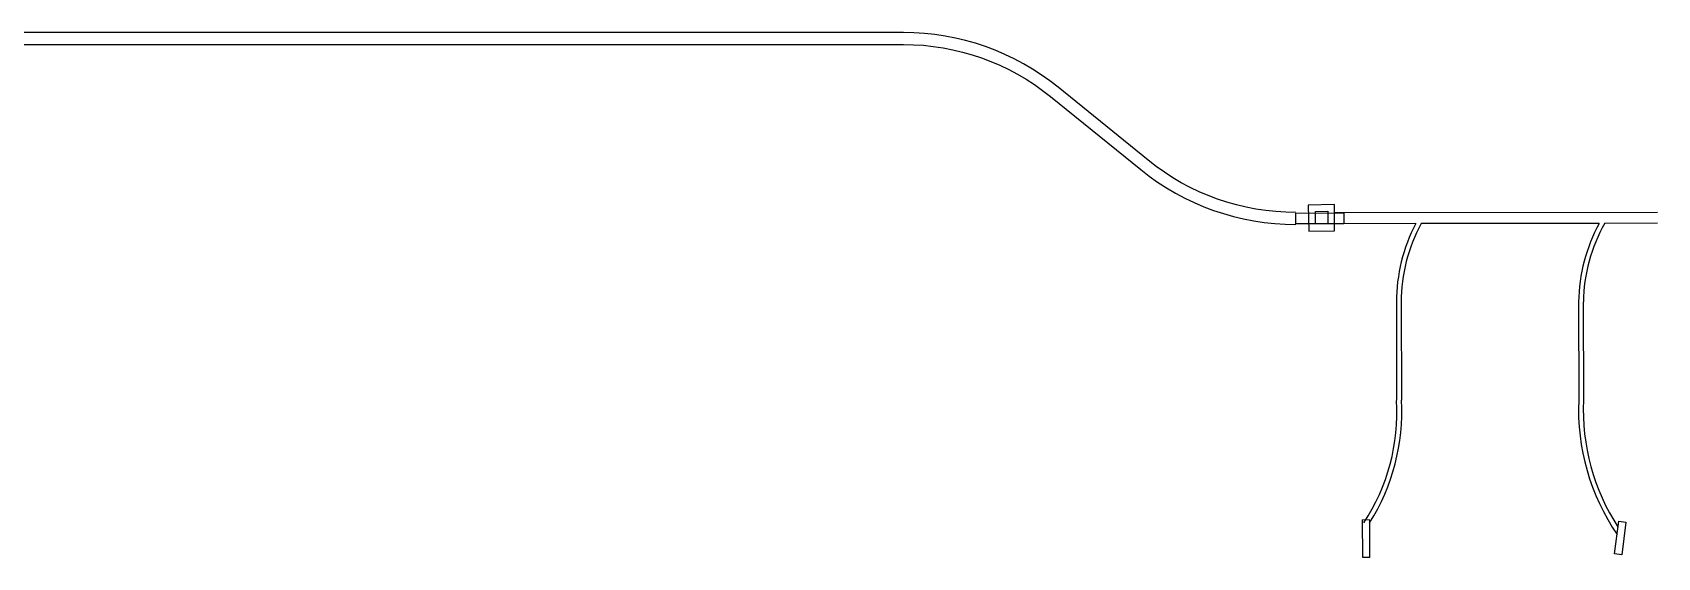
# Model space of a CAD drawing. Header units: feet. Extents: x 2207070 to 2208879, y 513929 to 516197.
# Drawn here: x 2208201 to 2208879, y 515236 to 515455 of the extents above; entities that cross this region are included whole.
import ezdxf

# ---------------------------------------------------------------- set-up
doc = ezdxf.new("R2010")
doc.units = ezdxf.units.FT
doc.header["$LTSCALE"] = 40
doc.header["$MEASUREMENT"] = 0
doc.linetypes.add('HIDDEN2', pattern=[0.1875, 0.125, -0.0625])
doc.layers.add('C-STRM-PIPE-EXIST', color=245, linetype='HIDDEN2')

msp = doc.modelspace()

# ---------------------------------------------------------------- linework, layer by layer
at = {"layer": 'C-STRM-PIPE-EXIST', "color": 5, "linetype": 'Continuous'}
for p, q in [((2208778.35, 515375.02), (2208744.41, 515374.97)), ((2208879.22, 515379.68), (2208744.44, 515379.47)), ((2208854.93, 515375.14), (2208780.61, 515375.02)), ((2208879.23, 515375.18), (2208857.23, 515375.14)), ((2208770.28, 515342.26), (2208770.35, 515301.26)), ((2208772.28, 515342.26), (2208772.35, 515301.26)), ((2208846.28, 515342.38), (2208846.35, 515301.38)), ((2208848.28, 515342.38), (2208848.35, 515301.38))]:
    msp.add_line(p, q, dxfattribs=at)
at = {"layer": 'C-STRM-PIPE-EXIST', "color": 5, "linetype": 'Continuous', "flags": 128}
msp.add_lwpolyline([(2208728.28, 515379.69, -0.17238), (2208666.73, 515401.46), (2208629.12, 515431.94, 0.171978), (2208564.57, 515454.82), (2208183.07, 515454.82), (2208183.07, 515449.82), (2208564.57, 515449.82, -0.171978), (2208625.98, 515428.06), (2208663.58, 515397.57, 0.17238), (2208728.29, 515374.69)], format="xyb", dxfattribs=at)
at = {"layer": 'C-STRM-PIPE-EXIST', "color": 5, "linetype": 'Continuous'}
for points, elevation in [([(2208733.72, 515371.93), (2208744.4, 515372.04), (2208744.47, 515383.05), (2208733.48, 515382.77)], 724), ([(2208736.53, 515374.93), (2208736.55, 515380.02), (2208741.67, 515380.16), (2208741.7, 515375.04)], 723.41)]:
    msp.add_lwpolyline(points, close=True, dxfattribs=dict(at, elevation=elevation))
at = {"layer": 'C-STRM-PIPE-EXIST', "color": 5, "linetype": 'Continuous', "flags": 128}
msp.add_lwpolyline([(2208728.28, 515379.44), (2208748.28, 515379.47), (2208748.29, 515374.97), (2208728.29, 515374.94), (2208728.28, 515379.44)], dxfattribs=at)
at = {"layer": 'C-STRM-PIPE-EXIST', "color": 5, "linetype": 'Continuous'}
for points in [[(2208759.17, 515251.25), (2208756.18, 515251.3)], [(2208756.25, 515235.67), (2208756.18, 515251.3)], [(2208759.25, 515235.63), (2208759.17, 515251.25)], [(2208759.25, 515235.63), (2208756.25, 515235.67)]]:
    msp.add_lwpolyline(points, dxfattribs=at)
msp.add_lwpolyline([(2208866.08, 515250.36), (2208864.29, 515236.82), (2208861.31, 515237.21), (2208863.11, 515250.76)], close=True, dxfattribs=at)
for centre, radius, start, end in [((2208841.28, 515342.16), 71, 152.42877, 179.91704), ((2208841.28, 515342.16), 69, 151.55479, 179.91704), ((2208916.28, 515341.42), 70, 151.19942, 179.21434), ((2208916.28, 515341.42), 68, 150.2653, 179.21434), ((2208686.36, 515296.25), 84.14, 326.76323, 3.37123), ((2208686.36, 515296.25), 86.14, 327.63318, 3.37123), ((2208938.59, 515297.37), 92.33, 177.5237, 214.40246), ((2208938.59, 515297.37), 90.33, 177.5237, 212.95897)]:
    msp.add_arc(centre, radius, start, end, dxfattribs=at)

doc.saveas('drawing.dxf')
